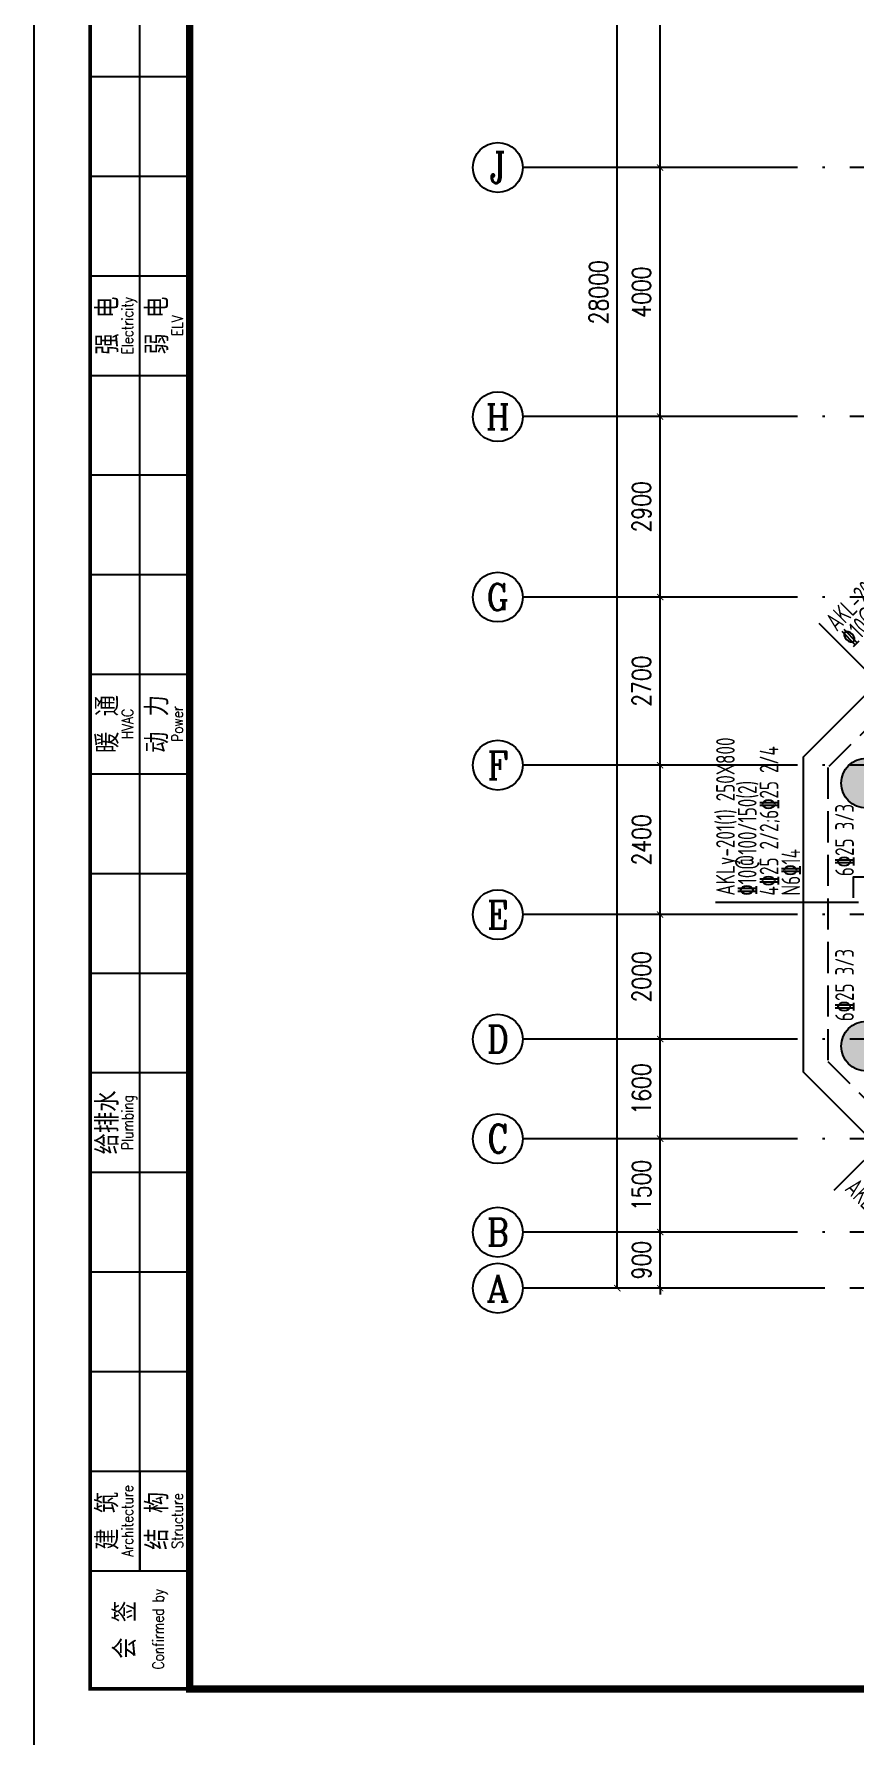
# Model space of a CAD drawing. Header units: millimetres. Extents: x 2998490 to 15040601, y 444546 to 7822218.
# Drawn here: x 14124817 to 14138004, y 7654209 to 7681547 of the extents above; entities that cross this region are included whole.
import ezdxf
from ezdxf.enums import TextEntityAlignment as Align

# ---------------------------------------------------------------- set-up
doc = ezdxf.new("R2010")
doc.units = ezdxf.units.MM
doc.header["$LTSCALE"] = 2000
doc.linetypes.add('DASH', pattern=[0.35, 0.25, -0.1])
doc.linetypes.add('DOTE', pattern=[2.42, 2, -0.2, 0.02, -0.2])
for name, color, linetype in [('3-AXIS', 3, 'Continuous'), ('3-AXIS_TEXT', 7, 'Continuous'), ('3-ban-rein', 1, 'Continuous'), ('3-COLUMN-UP', 2, 'Continuous'), ('3-HATCH', 8, 'Continuous'), ('3-liang-rein-Y', 130, 'Continuous'), ('3-liang-R截面-Y', 70, 'Continuous'), ('3-liang-s-1', 44, 'Continuous'), ('AXIS', 3, 'Continuous'), ('AXIS_TEXT', 7, 'Continuous'), ('图框', 7, 'Continuous')]:
    doc.layers.add(name, color=color, linetype=linetype)
doc.styles.add('_TCH_AXIS', font='COMPLEX', dxfattribs={"bigfont": 'GBCBIG'})
doc.styles.add('COMPLEX', font='COMPLEX')
doc.styles.add('DIM_FONT', font='SIMPLEX', dxfattribs={"width": 0.8, "bigfont": 'HZTXT'})
doc.styles.add('TKZ2_tjkts.shx', font='tjromant.shx', dxfattribs={"bigfont": 'tjkts.shx'})
doc.styles.add('TSSD_Rein', font='Tssdeng.shx', dxfattribs={"width": 0.7, "bigfont": 'hztxt.shx'})
doc.dimstyles.new('DIMN100', dxfattribs={"dimtxt": 300, "dimasz": 100, "dimexe": 250, "dimexo": 300, "dimgap": 150, "dimtad": 1, "dimdec": 0, "dimzin": 0, "dimdsep": 46, "dimtxsty": 'DIM_FONT', "dimblk": 'ARCHTICK', "dimcen": 0.09, "dimclrt": 7, "dimazin": 2, "dimtfac": 1, "dimtdec": 0, "dimtix": 1, "dimtmove": 2, "dimatfit": 3, "dimldrblk": 'ARCHTICK', "dimfxl": 0, "dimtolj": 1, "dimtzin": 0, "dimarcsym": 0})

# ---------------------------------------------------------------- blocks, each defined once
blk = doc.blocks.new('TJAD_TK_A0')
at = {"layer": '图框'}
for p, q in [((973, -441.7), (973, 399.3)), ((990, -412.7), (990, -156.7)), ((982, -172.7), (998, -172.7)), ((982, -188.7), (998, -188.7)), ((982, -204.7), (998, -204.7)), ((982, -220.7), (998, -220.7)), ((982, -236.7), (998, -236.7)), ((982, -252.7), (998, -252.7)), ((982, -268.7), (998, -268.7)), ((982, -284.7), (998, -284.7)), ((982, -300.7), (998, -300.7)), ((982, -316.7), (998, -316.7)), ((982, -332.7), (998, -332.7)), ((982, -348.7), (998, -348.7)), ((982, -364.7), (998, -364.7)), ((982, -380.7), (998, -380.7)), ((982, -396.7), (998, -396.7)), ((990, -396.7), (990, -412.7)), ((982, -412.7), (998, -412.7))]:
    blk.add_line(p, q, dxfattribs=at)
at = {"layer": '图框', "const_width": 1.2}
blk.add_lwpolyline([(2152, -431.7), (2152, 389.3), (998, 389.3), (998, -431.7)], close=True, dxfattribs=at)
at = {"layer": '图框', "const_width": 0.6}
blk.add_lwpolyline([(998, -431.7), (982, -431.7), (982, -156.7), (998, -156.7)], dxfattribs=at)
at = {"layer": '图框', "style": 'TKZ2_tjkts.shx', "width": 0.8}
for s, p in [('Electricity', (988.02, -212.7)), ('ELV', (996.02, -212.7)), ('HVAC', (988.02, -276.7)), ('Power', (996.02, -276.7)), ('Plumbing', (988.02, -340.7)), ('Architecture', (988.02, -404.7)), ('Structure', (996.02, -404.7)), ('Confirmed by', (992.95, -422.09))]:
    blk.add_text(s, height=1.8, rotation=90, dxfattribs=at).set_placement(p, align=Align.MIDDLE_CENTER)
at = {"layer": '图框', "style": 'TKZ2_tjkts.shx'}
for s, p in [('强 电', (984.79, -212.7)), ('弱 电', (992.79, -212.7)), ('暖 通', (984.79, -276.7)), ('动 力', (992.79, -276.7)), ('给排水', (984.79, -340.7)), ('建 筑', (984.79, -404.7)), ('结 构', (992.79, -404.7)), ('会 签', (987.62, -422.2))]:
    blk.add_text(s, height=3.6, rotation=90, dxfattribs=at).set_placement(p, align=Align.MIDDLE_CENTER)
blk = doc.blocks.new('_ArchTick')
at = {"color": 0, "linetype": 'ByBlock', "const_width": 0.15}
blk.add_lwpolyline([(-0.5, -0.5), (0.5, 0.5)], dxfattribs=at)
blk = doc.blocks.new('*D402')
at = {"layer": 'AXIS', "color": 0, "lineweight": -2}
for p, q in [((14136576, 7662302), (14134625, 7662302)), ((14134875, 7662302), (14134875, 7662402)), ((14134875, 7661402), (14134875, 7662302)), ((14136576, 7661402), (14134625, 7661402)), ((14134875, 7661402), (14134875, 7661302))]:
    blk.add_line(p, q, dxfattribs=at)
at = {"layer": 'Defpoints', "color": 0}
for p in [(14134875, 7662302), (14136876, 7662302), (14136876, 7661402)]:
    blk.add_point(p, dxfattribs=at)
at = {"layer": 'AXIS', "color": 0, "lineweight": -2, "xscale": 100, "yscale": 100, "zscale": 100}
for p, rotation in [((14134875, 7662302), 270), ((14134875, 7661402), 90)]:
    blk.add_blockref('_ArchTick', p, dxfattribs=dict(at, rotation=rotation))
at = {"layer": 'AXIS', "color": 7, "insert": (14134575, 7661852), "char_height": 300, "attachment_point": 5, "rotation": 90, "style": 'DIM_FONT'}
blk.add_mtext('\\A1;900', dxfattribs=at)
blk = doc.blocks.new('*D403')
at = {"layer": 'AXIS', "color": 0, "lineweight": -2}
for p, q in [((14136576, 7663802), (14134625, 7663802)), ((14134875, 7662302), (14134875, 7663802)), ((14136576, 7662302), (14134625, 7662302))]:
    blk.add_line(p, q, dxfattribs=at)
at = {"layer": 'Defpoints', "color": 0}
for p in [(14134875, 7663802), (14136876, 7663802), (14136876, 7662302)]:
    blk.add_point(p, dxfattribs=at)
at = {"layer": 'AXIS', "color": 0, "lineweight": -2, "xscale": 100, "yscale": 100, "zscale": 100}
for p, rotation in [((14134875, 7663802), 90), ((14134875, 7662302), 270)]:
    blk.add_blockref('_ArchTick', p, dxfattribs=dict(at, rotation=rotation))
at = {"layer": 'AXIS', "color": 7, "insert": (14134575, 7663052), "char_height": 300, "attachment_point": 5, "rotation": 90, "style": 'DIM_FONT'}
blk.add_mtext('\\A1;1500', dxfattribs=at)
blk = doc.blocks.new('*D404')
at = {"layer": 'AXIS', "color": 0, "lineweight": -2}
for p, q in [((14136576, 7665402), (14134625, 7665402)), ((14134875, 7663802), (14134875, 7665402)), ((14136576, 7663802), (14134625, 7663802))]:
    blk.add_line(p, q, dxfattribs=at)
at = {"layer": 'Defpoints', "color": 0}
for p in [(14134875, 7665402), (14136876, 7665402), (14136876, 7663802)]:
    blk.add_point(p, dxfattribs=at)
at = {"layer": 'AXIS', "color": 0, "lineweight": -2, "xscale": 100, "yscale": 100, "zscale": 100}
for p, rotation in [((14134875, 7665402), 90), ((14134875, 7663802), 270)]:
    blk.add_blockref('_ArchTick', p, dxfattribs=dict(at, rotation=rotation))
at = {"layer": 'AXIS', "color": 7, "insert": (14134575, 7664602), "char_height": 300, "attachment_point": 5, "rotation": 90, "style": 'DIM_FONT'}
blk.add_mtext('\\A1;1600', dxfattribs=at)
blk = doc.blocks.new('*D405')
at = {"layer": 'AXIS', "color": 0, "lineweight": -2}
for p, q in [((14136576, 7667402), (14134625, 7667402)), ((14134875, 7665402), (14134875, 7667402)), ((14136576, 7665402), (14134625, 7665402))]:
    blk.add_line(p, q, dxfattribs=at)
at = {"layer": 'Defpoints', "color": 0}
for p in [(14134875, 7667402), (14136876, 7667402), (14136876, 7665402)]:
    blk.add_point(p, dxfattribs=at)
at = {"layer": 'AXIS', "color": 0, "lineweight": -2, "xscale": 100, "yscale": 100, "zscale": 100}
for p, rotation in [((14134875, 7667402), 90), ((14134875, 7665402), 270)]:
    blk.add_blockref('_ArchTick', p, dxfattribs=dict(at, rotation=rotation))
at = {"layer": 'AXIS', "color": 7, "insert": (14134575, 7666402), "char_height": 300, "attachment_point": 5, "rotation": 90, "style": 'DIM_FONT'}
blk.add_mtext('\\A1;2000', dxfattribs=at)
blk = doc.blocks.new('*D406')
at = {"layer": 'AXIS', "color": 0, "lineweight": -2}
for p, q in [((14136576, 7669802), (14134625, 7669802)), ((14134875, 7667402), (14134875, 7669802)), ((14136576, 7667402), (14134625, 7667402))]:
    blk.add_line(p, q, dxfattribs=at)
at = {"layer": 'Defpoints', "color": 0}
for p in [(14134875, 7669802), (14136876, 7669802), (14136876, 7667402)]:
    blk.add_point(p, dxfattribs=at)
at = {"layer": 'AXIS', "color": 0, "lineweight": -2, "xscale": 100, "yscale": 100, "zscale": 100}
for p, rotation in [((14134875, 7669802), 90), ((14134875, 7667402), 270)]:
    blk.add_blockref('_ArchTick', p, dxfattribs=dict(at, rotation=rotation))
at = {"layer": 'AXIS', "color": 7, "insert": (14134575, 7668602), "char_height": 300, "attachment_point": 5, "rotation": 90, "style": 'DIM_FONT'}
blk.add_mtext('\\A1;2400', dxfattribs=at)
blk = doc.blocks.new('*D407')
at = {"layer": 'AXIS', "color": 0, "lineweight": -2}
for p, q in [((14136576, 7672502), (14134625, 7672502)), ((14134875, 7669802), (14134875, 7672502)), ((14136576, 7669802), (14134625, 7669802))]:
    blk.add_line(p, q, dxfattribs=at)
at = {"layer": 'Defpoints', "color": 0}
for p in [(14134875, 7672502), (14136876, 7672502), (14136876, 7669802)]:
    blk.add_point(p, dxfattribs=at)
at = {"layer": 'AXIS', "color": 0, "lineweight": -2, "xscale": 100, "yscale": 100, "zscale": 100}
for p, rotation in [((14134875, 7672502), 90), ((14134875, 7669802), 270)]:
    blk.add_blockref('_ArchTick', p, dxfattribs=dict(at, rotation=rotation))
at = {"layer": 'AXIS', "color": 7, "insert": (14134575, 7671152), "char_height": 300, "attachment_point": 5, "rotation": 90, "style": 'DIM_FONT'}
blk.add_mtext('\\A1;2700', dxfattribs=at)
blk = doc.blocks.new('*D408')
at = {"layer": 'AXIS', "color": 0, "lineweight": -2}
for p, q in [((14136576, 7675402), (14134625, 7675402)), ((14134875, 7672502), (14134875, 7675402)), ((14136576, 7672502), (14134625, 7672502))]:
    blk.add_line(p, q, dxfattribs=at)
at = {"layer": 'Defpoints', "color": 0}
for p in [(14134875, 7675402), (14136876, 7675402), (14136876, 7672502)]:
    blk.add_point(p, dxfattribs=at)
at = {"layer": 'AXIS', "color": 0, "lineweight": -2, "xscale": 100, "yscale": 100, "zscale": 100}
for p, rotation in [((14134875, 7675402), 90), ((14134875, 7672502), 270)]:
    blk.add_blockref('_ArchTick', p, dxfattribs=dict(at, rotation=rotation))
at = {"layer": 'AXIS', "color": 7, "insert": (14134575, 7673952), "char_height": 300, "attachment_point": 5, "rotation": 90, "style": 'DIM_FONT'}
blk.add_mtext('\\A1;2900', dxfattribs=at)
blk = doc.blocks.new('*D409')
at = {"layer": 'AXIS', "color": 0, "lineweight": -2}
for p, q in [((14136576, 7679402), (14134625, 7679402)), ((14134875, 7675402), (14134875, 7679402)), ((14136576, 7675402), (14134625, 7675402))]:
    blk.add_line(p, q, dxfattribs=at)
at = {"layer": 'Defpoints', "color": 0}
for p in [(14134875, 7679402), (14136876, 7679402), (14136876, 7675402)]:
    blk.add_point(p, dxfattribs=at)
at = {"layer": 'AXIS', "color": 0, "lineweight": -2, "xscale": 100, "yscale": 100, "zscale": 100}
for p, rotation in [((14134875, 7679402), 90), ((14134875, 7675402), 270)]:
    blk.add_blockref('_ArchTick', p, dxfattribs=dict(at, rotation=rotation))
at = {"layer": 'AXIS', "color": 7, "insert": (14134575, 7677402), "char_height": 300, "attachment_point": 5, "rotation": 90, "style": 'DIM_FONT'}
blk.add_mtext('\\A1;4000', dxfattribs=at)
blk = doc.blocks.new('*D410')
at = {"layer": 'AXIS', "color": 0, "lineweight": -2}
for p, q in [((14137488, 7689402), (14133937, 7689402)), ((14134187, 7661402), (14134187, 7689402)), ((14137488, 7661402), (14133937, 7661402))]:
    blk.add_line(p, q, dxfattribs=at)
at = {"layer": 'Defpoints', "color": 0}
for p in [(14134187, 7689402), (14137788, 7689402), (14137788, 7661402)]:
    blk.add_point(p, dxfattribs=at)
at = {"layer": 'AXIS', "color": 0, "lineweight": -2, "xscale": 100, "yscale": 100, "zscale": 100}
for p, rotation in [((14134187, 7689402), 90), ((14134187, 7661402), 270)]:
    blk.add_blockref('_ArchTick', p, dxfattribs=dict(at, rotation=rotation))
at = {"layer": 'AXIS', "color": 7, "insert": (14133887, 7677399), "char_height": 300, "attachment_point": 5, "rotation": 90, "style": 'DIM_FONT'}
blk.add_mtext('\\A1;28000', dxfattribs=at)
blk = doc.blocks.new('_AXISO')
blk.add_circle((0, 0), 0.5)
at = {"layer": '3-AXIS_TEXT', "style": 'COMPLEX', "width": 1.041667}
blk.add_attdef('A', text='', height=0.56, dxfattribs=at).set_placement((-0.25, -0.28), (0.25, -0.28), align=Align.FIT)
blk = doc.blocks.new('*D411')
at = {"layer": 'AXIS', "color": 0, "lineweight": -2}
for p, q in [((14136576, 7687402), (14134625, 7687402)), ((14134875, 7679402), (14134875, 7687402)), ((14136576, 7679402), (14134625, 7679402))]:
    blk.add_line(p, q, dxfattribs=at)
at = {"layer": 'Defpoints', "color": 0}
for p in [(14134875, 7687402), (14136876, 7687402), (14136876, 7679402)]:
    blk.add_point(p, dxfattribs=at)
at = {"layer": 'AXIS', "color": 0, "lineweight": -2, "xscale": 100, "yscale": 100, "zscale": 100}
for p, rotation in [((14134875, 7687402), 90), ((14134875, 7679402), 270)]:
    blk.add_blockref('_ArchTick', p, dxfattribs=dict(at, rotation=rotation))
at = {"layer": 'AXIS', "color": 7, "insert": (14134575, 7683402), "char_height": 300, "attachment_point": 5, "rotation": 90, "style": 'DIM_FONT'}
blk.add_mtext('\\A1;8000', dxfattribs=at)

msp = doc.modelspace()

# ---------------------------------------------------------------- hatches: boundary and pattern name
at = {"layer": '3-HATCH'}
h = msp.add_hatch(color=256, dxfattribs=at)
edge = h.paths.add_edge_path()
edge.add_arc((14138185.1, 7669514.5), 400, 0, 360)
h = msp.add_hatch(color=256, dxfattribs=at)
edge = h.paths.add_edge_path()
edge.add_arc((14138185.1, 7665289.5), 400, 0, 360)

# ---------------------------------------------------------------- linework, layer by layer
at = {"layer": '3-AXIS', "color": 15, "linetype": 'DOTE'}
for p, q in [((14214520.3, 7679402), (14134833, 7679402)), ((14214520.3, 7675402), (14134833, 7675402)), ((14214520.3, 7672502), (14134833, 7672502)), ((14214520.3, 7669802), (14134833, 7669802)), ((14214520.3, 7667402), (14134833, 7667402)), ((14214520.3, 7665402), (14134833, 7665402)), ((14214520.3, 7663802), (14134833, 7663802)), ((14214520.3, 7662302), (14134833, 7662302)), ((14214520.3, 7661402), (14134833, 7661402))]:
    msp.add_line(p, q, dxfattribs=at)
at = {"layer": '3-ban-rein'}
msp.add_lwpolyline([(14137982.3, 7667669.2), (14137982.3, 7668007.2), (14139094.1, 7668007.2), (14139094.1, 7667661.2)], dxfattribs=at)
at = {"layer": '3-COLUMN-UP'}
for centre in [(14138185.1, 7669514.5), (14138185.1, 7665289.5)]:
    msp.add_circle(centre, 400, dxfattribs=at)
at = {"layer": '3-liang-R截面-Y'}
for p, q in [((14137422.4, 7672082.7), (14138999.2, 7670505.9)), ((14135764.4, 7667603.2), (14138058.7, 7667603.2)), ((14138996.9, 7664300.1), (14137667.6, 7662970.8))]:
    msp.add_line(p, q, dxfattribs=at)
at = {"layer": '3-liang-s-1'}
msp.add_lwpolyline([(14141570.3, 7688102), (14141570.3, 7679702), (14140370.3, 7679702), (14140370.3, 7673128.5), (14137170.5, 7669928.7), (14137170.5, 7664875.3), (14140743.8, 7661302), (14145797.2, 7661302), (14149370.5, 7664875.3), (14149371.5, 7666702), (14151570.3, 7666702), (14151570.3, 7664702), (14215220.3, 7664702), (14215220.3, 7666552), (14214820.3, 7666552)], dxfattribs=at)
at = {"layer": '3-liang-s-1', "linetype": 'DASH'}
msp.add_lwpolyline([(14141970.3, 7673102), (14140909.5, 7673102), (14137570.5, 7669763), (14137570.5, 7665041), (14140909.5, 7661702), (14145631.5, 7661702), (14148970.5, 7665041), (14148970.5, 7667102)], dxfattribs=at)
at = {"layer": 'AXIS'}
for p, q in [((14136943.3, 7679402), (14132667.5, 7679402)), ((14136943.3, 7675402), (14132667.5, 7675402)), ((14136943.3, 7672502.4), (14132667.5, 7672502.4)), ((14136943.3, 7669802), (14132667.5, 7669802)), ((14136943.3, 7667402), (14132667.5, 7667402)), ((14136943.3, 7665402), (14132667.5, 7665402)), ((14136943.3, 7663802), (14132667.5, 7663802)), ((14136943.3, 7662302), (14132667.5, 7662302)), ((14136943.3, 7661402), (14132667.5, 7661402))]:
    msp.add_line(p, q, dxfattribs=at)

# ---------------------------------------------------------------- block references
ref = msp.add_blockref('_AXISO', (14132267.5, 7679402), dxfattribs=dict(at, xscale=800, yscale=800, zscale=800))
ref.add_attrib('A', 'J', dxfattribs={"layer": 'AXIS_TEXT', "height": 496.1, "style": '_TCH_AXIS'}).set_placement((14132137.6, 7679154), (14132397.4, 7679154), align=Align.FIT)
ref = msp.add_blockref('_AXISO', (14132267.5, 7675400), dxfattribs=dict(at, xscale=800, yscale=800, zscale=800))
ref.add_attrib('A', 'H', dxfattribs={"layer": 'AXIS_TEXT', "height": 405.5, "style": '_TCH_AXIS'}).set_placement((14132074.4, 7675197.2), (14132460.6, 7675197.2), align=Align.FIT)
ref = msp.add_blockref('_AXISO', (14132267.5, 7672502.4), dxfattribs=dict(at, xscale=800, yscale=800, zscale=800))
ref.add_attrib('A', 'G', dxfattribs={"layer": 'AXIS_TEXT', "height": 425.2, "style": '_TCH_AXIS'}).set_placement((14132085.3, 7672289.8), (14132449.7, 7672289.8), align=Align.FIT)
ref = msp.add_blockref('_AXISO', (14132267.5, 7669802), dxfattribs=dict(at, xscale=800, yscale=800, zscale=800))
ref.add_attrib('A', 'F', dxfattribs={"layer": 'AXIS_TEXT', "height": 445.4, "style": '_TCH_AXIS'}).set_placement((14132097.8, 7669579.3), (14132437.2, 7669579.3), align=Align.FIT)
ref = msp.add_blockref('_AXISO', (14132267.5, 7667402), dxfattribs=dict(at, xscale=800, yscale=800, zscale=800))
ref.add_attrib('A', 'E', dxfattribs={"layer": 'AXIS_TEXT', "height": 445.4, "style": '_TCH_AXIS'}).set_placement((14132097.8, 7667179.3), (14132437.2, 7667179.3), align=Align.FIT)
ref = msp.add_blockref('_AXISO', (14132267.5, 7665402), dxfattribs=dict(at, xscale=800, yscale=800, zscale=800))
ref.add_attrib('A', 'D', dxfattribs={"layer": 'AXIS_TEXT', "height": 435.3, "style": '_TCH_AXIS'}).set_placement((14132091.3, 7665184.4), (14132443.6, 7665184.4), align=Align.FIT)
ref = msp.add_blockref('_AXISO', (14132267.5, 7663802), dxfattribs=dict(at, xscale=800, yscale=800, zscale=800))
ref.add_attrib('A', 'C', dxfattribs={"layer": 'AXIS_TEXT', "height": 455.7, "style": '_TCH_AXIS'}).set_placement((14132104.7, 7663574.1), (14132430.2, 7663574.1), align=Align.FIT)
ref = msp.add_blockref('_AXISO', (14132267.5, 7662302), dxfattribs=dict(at, xscale=800, yscale=800, zscale=800))
ref.add_attrib('A', 'B', dxfattribs={"layer": 'AXIS_TEXT', "height": 435.3, "style": '_TCH_AXIS'}).set_placement((14132091.3, 7662084.4), (14132443.6, 7662084.4), align=Align.FIT)
ref = msp.add_blockref('_AXISO', (14132267.5, 7661402), dxfattribs=dict(at, xscale=800, yscale=800, zscale=800))
ref.add_attrib('A', 'A', dxfattribs={"layer": 'AXIS_TEXT', "height": 425.2, "style": '_TCH_AXIS'}).set_placement((14132085.3, 7661189.4), (14132449.7, 7661189.4), align=Align.FIT)
at = {"layer": '图框', "xscale": 100, "yscale": 100, "zscale": 100}
msp.add_blockref('TJAD_TK_A0', (14027517.1, 7698133.9), dxfattribs=at)

# ---------------------------------------------------------------- texts
at = {"layer": '3-liang-rein-Y', "style": 'TSSD_Rein', "width": 0.7}
for s, rotation, p in [('%%13210@100/150(2)', 45, (14137962.5, 7671690)), ('4%%13225 2/2;6%%13225 2/4', 90, (14136774, 7667707.4)), ('%%13210@100/150(2)', 90, (14136424, 7667707.4)), ('6%%13225 3/3', 90, (14137987.1, 7668018.9)), ('N6%%13214', 90, (14137124, 7667707.4)), ('6%%13225 3/3', 90, (14137987.1, 7665689.3))]:
    msp.add_text(s, height=300, rotation=rotation, dxfattribs=at).set_placement(p)
at = {"layer": '3-liang-R截面-Y', "style": 'TSSD_Rein', "width": 0.7}
for s, rotation, p in [('AKL-201(1) 250X800', 45, (14137715, 7671937.4)), ('AKLy-201(1) 250X800', 90, (14136074, 7667707.4)), ('AKL-201(1)', 315, (14137826.3, 7662982.2))]:
    msp.add_text(s, height=300, rotation=rotation, dxfattribs=at).set_placement(p)

# ---------------------------------------------------------------- dimensions: what is measured, and where the dimension line sits
at = {"layer": 'AXIS'}
dim = msp.add_linear_dim(base=(14134186.9, 7689402), p1=(14137787.7, 7661402), p2=(14137787.7, 7689402), angle=90, dimstyle='DIMN100', dxfattribs=at)
dim.commit()
dim.dimension.update_dxf_attribs({"geometry": '*D410', "text_midpoint": (14133886.9, 7677398.8), "dimtype": 161})
for p1, p2, picture, middle in [((14136875.8, 7679402), (14136875.8, 7687402), '*D411', (14134575, 7683402)), ((14136875.8, 7675402), (14136875.8, 7679402), '*D409', (14134575, 7677402)), ((14136875.8, 7672502.4), (14136875.8, 7675402), '*D408', (14134575, 7673952.2)), ((14136875.8, 7669802), (14136875.8, 7672502.4), '*D407', (14134575, 7671152.2)), ((14136875.8, 7667402), (14136875.8, 7669802), '*D406', (14134575, 7668602)), ((14136875.8, 7665402), (14136875.8, 7667402), '*D405', (14134575, 7666402)), ((14136875.8, 7663802), (14136875.8, 7665402), '*D404', (14134575, 7664602)), ((14136875.8, 7662302), (14136875.8, 7663802), '*D403', (14134575, 7663052)), ((14136875.8, 7661402), (14136875.8, 7662302), '*D402', (14134575, 7661852))]:
    dim = msp.add_aligned_dim(p1=p1, p2=p2, distance=2000.8, dimstyle='DIMN100', dxfattribs=at)
    dim.commit()
    dim.dimension.update_dxf_attribs({"geometry": picture, "text_midpoint": middle})

doc.saveas('drawing.dxf')
